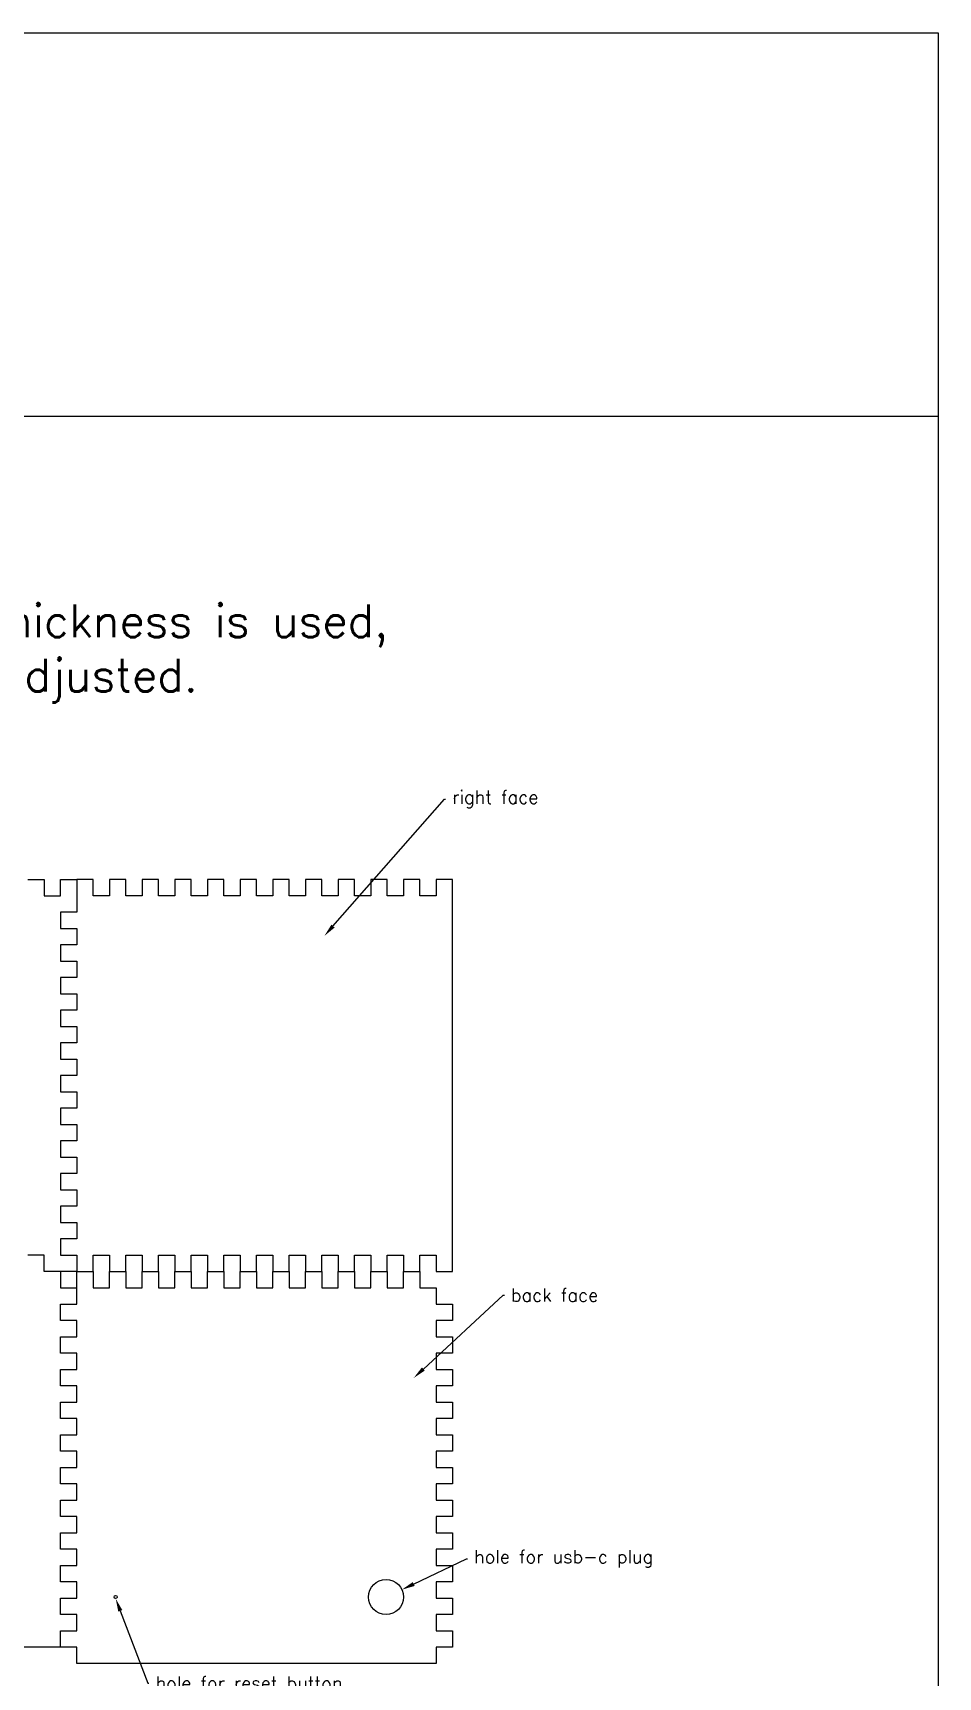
# Model space of a CAD drawing. Header units: metres. Extents: x 891 to 1465, y -355 to 475.
# Drawn here: x 1188 to 1465, y -28 to 475 of the extents above; entities that cross this region are included whole.
import ezdxf
from ezdxf import colors
from ezdxf.entities.mleader import LeaderData, LeaderLine
from ezdxf.math import Vec2, Vec3

# ---------------------------------------------------------------- set-up
doc = ezdxf.new("R2010")
doc.units = ezdxf.units.M
for name, color, linetype in [('_caption', 11, 'Continuous'), ('_inner contour', 1, 'Continuous'), ('_outter contour', 5, 'Continuous')]:
    doc.layers.add(name, color=color, linetype=linetype)
doc.styles.get("Standard").update_dxf_attribs({"font": 'simplex.shx'})

msp = doc.modelspace()

# ---------------------------------------------------------------- linework, layer by layer
at = {"layer": '_caption'}
msp.add_line((891.46, 357.96), (1465.46, 357.96), dxfattribs=at)
msp.add_lwpolyline([(891.46, 475.3), (1465.46, 475.3), (1465.46, -345.7), (891.46, -345.7)], close=True, dxfattribs=at)
at = {"layer": '_inner contour'}
for centre, radius in [((1296.36, -3.52), 5.35), ((1213.55, -3.52), 0.5)]:
    msp.add_circle(centre, radius, dxfattribs=at)
at = {"layer": '_outter contour', "flags": 128}
for points in [[(1186.7, 216.13), (1191.7, 216.13), (1191.7, 211.13), (1196.7, 211.13), (1196.7, 216.13), (1201.7, 216.13), (1201.7, 206.13), (1196.7, 206.13), (1196.7, 201.13), (1201.7, 201.13), (1201.7, 196.13), (1196.7, 196.13), (1196.7, 191.13), (1201.7, 191.13), (1201.7, 186.13), (1196.7, 186.13), (1196.7, 181.13), (1201.7, 181.13), (1201.7, 176.13), (1196.7, 176.13), (1196.7, 171.13), (1201.7, 171.13), (1201.7, 166.13), (1196.7, 166.13), (1196.7, 161.13), (1201.7, 161.13), (1201.7, 156.13), (1196.7, 156.13), (1196.7, 151.13), (1201.7, 151.13), (1201.7, 146.13), (1196.7, 146.13), (1196.7, 141.13), (1201.7, 141.13), (1201.7, 136.13), (1196.7, 136.13), (1196.7, 131.13), (1201.7, 131.13), (1201.7, 126.13), (1196.7, 126.13), (1196.7, 121.13), (1201.7, 121.13), (1201.7, 116.13), (1196.7, 116.13), (1196.7, 111.13), (1201.7, 111.13), (1201.7, 106.13), (1196.7, 106.13), (1196.7, 101.13), (1201.7, 101.13), (1201.7, 96.13), (1191.7, 96.13), (1191.7, 101.13), (1186.7, 101.13)], [(1316.7, 96.13), (1316.7, 216.13), (1311.7, 216.13), (1311.7, 211.13), (1306.7, 211.13), (1306.7, 216.13), (1301.7, 216.13), (1301.7, 211.13), (1296.7, 211.13), (1296.7, 216.13), (1291.7, 216.13), (1291.7, 211.13), (1286.7, 211.13), (1286.7, 216.13), (1281.7, 216.13), (1281.7, 211.13), (1276.7, 211.13), (1276.7, 216.13), (1271.7, 216.13), (1271.7, 211.13), (1266.7, 211.13), (1266.7, 216.13), (1261.7, 216.13), (1261.7, 211.13), (1256.7, 211.13), (1256.7, 216.13), (1251.7, 216.13), (1251.7, 211.13), (1246.7, 211.13), (1246.7, 216.13), (1241.7, 216.13), (1241.7, 211.13), (1236.7, 211.13), (1236.7, 216.13), (1231.7, 216.13), (1231.7, 211.13), (1226.7, 211.13), (1226.7, 216.13), (1221.7, 216.13), (1221.7, 211.13), (1216.7, 211.13), (1216.7, 216.13), (1211.7, 216.13), (1211.7, 211.13), (1206.7, 211.13), (1206.7, 216.13), (1201.7, 216.13)], [(1201.7, 96.13), (1206.7, 96.13), (1206.7, 101.13), (1211.7, 101.13), (1211.7, 96.13), (1216.7, 96.13), (1216.7, 101.13), (1221.7, 101.13), (1221.7, 96.13), (1226.7, 96.13), (1226.7, 101.13), (1231.7, 101.13), (1231.7, 96.13), (1236.7, 96.13), (1236.7, 101.13), (1241.7, 101.13), (1241.7, 96.13), (1246.7, 96.13), (1246.7, 101.13), (1251.7, 101.13), (1251.7, 96.13), (1256.7, 96.13), (1256.7, 101.13), (1261.7, 101.13), (1261.7, 96.13), (1266.7, 96.13), (1266.7, 101.13), (1271.7, 101.13), (1271.7, 96.13), (1276.7, 96.13), (1276.7, 101.13), (1281.7, 101.13), (1281.7, 96.13), (1286.7, 96.13), (1286.7, 101.13), (1291.7, 101.13), (1291.7, 96.13), (1296.7, 96.13), (1296.7, 101.13), (1301.7, 101.13), (1301.7, 96.13), (1306.7, 96.13), (1306.7, 101.13), (1311.7, 101.13), (1311.7, 96.13), (1316.7, 96.13)], [(1196.51, 96.13), (1196.7, 96.13), (1196.7, 91.13), (1201.7, 91.13)], [(1196.7, -18.87), (1086.7, -18.87)]]:
    msp.add_lwpolyline(points, dxfattribs=at)
msp.add_lwpolyline([(1201.7, -23.87), (1201.7, -18.87), (1196.7, -18.87), (1196.7, -13.87), (1201.7, -13.87), (1201.7, -8.87), (1196.7, -8.87), (1196.7, -3.87), (1201.7, -3.87), (1201.7, 1.13), (1196.7, 1.13), (1196.7, 6.13), (1201.7, 6.13), (1201.7, 11.13), (1196.7, 11.13), (1196.7, 16.13), (1201.7, 16.13), (1201.7, 21.13), (1196.7, 21.13), (1196.7, 26.13), (1201.7, 26.13), (1201.7, 31.13), (1196.7, 31.13), (1196.7, 36.13), (1201.7, 36.13), (1201.7, 41.13), (1196.7, 41.13), (1196.7, 46.13), (1201.7, 46.13), (1201.7, 51.13), (1196.7, 51.13), (1196.7, 56.13), (1201.7, 56.13), (1201.7, 61.13), (1196.7, 61.13), (1196.7, 66.13), (1201.7, 66.13), (1201.7, 71.13), (1196.7, 71.13), (1196.7, 76.13), (1201.7, 76.13), (1201.7, 81.13), (1196.7, 81.13), (1196.7, 86.13), (1201.7, 86.13), (1201.7, 91.13), (1201.7, 96.13), (1206.7, 96.13), (1206.7, 91.13), (1211.7, 91.13), (1211.7, 96.13), (1216.7, 96.13), (1216.7, 91.13), (1221.7, 91.13), (1221.7, 96.13), (1226.7, 96.13), (1226.7, 91.13), (1231.7, 91.13), (1231.7, 96.13), (1236.7, 96.13), (1236.7, 91.13), (1241.7, 91.13), (1241.7, 96.13), (1246.7, 96.13), (1246.7, 91.13), (1251.7, 91.13), (1251.7, 96.13), (1256.7, 96.13), (1256.7, 91.13), (1261.7, 91.13), (1261.7, 96.13), (1266.7, 96.13), (1266.7, 91.13), (1271.7, 91.13), (1271.7, 96.13), (1276.7, 96.13), (1276.7, 91.13), (1281.7, 91.13), (1281.7, 96.13), (1286.7, 96.13), (1286.7, 91.13), (1291.7, 91.13), (1291.7, 96.13), (1296.7, 96.13), (1296.7, 91.13), (1301.7, 91.13), (1301.7, 96.13), (1306.7, 96.13), (1306.7, 91.13), (1311.7, 91.13), (1311.7, 86.13), (1316.7, 86.13), (1316.7, 81.13), (1311.7, 81.13), (1311.7, 76.13), (1316.7, 76.13), (1316.7, 71.13), (1311.7, 71.13), (1311.7, 66.13), (1316.7, 66.13), (1316.7, 61.13), (1311.7, 61.13), (1311.7, 56.13), (1316.7, 56.13), (1316.7, 51.13), (1311.7, 51.13), (1311.7, 46.13), (1316.7, 46.13), (1316.7, 41.13), (1311.7, 41.13), (1311.7, 36.13), (1316.7, 36.13), (1316.7, 31.13), (1311.7, 31.13), (1311.7, 26.13), (1316.7, 26.13), (1316.7, 21.13), (1311.7, 21.13), (1311.7, 16.13), (1316.7, 16.13), (1316.7, 11.13), (1311.7, 11.13), (1311.7, 6.13), (1316.7, 6.13), (1316.7, 1.13), (1311.7, 1.13), (1311.7, -3.87), (1316.7, -3.87), (1316.7, -8.87), (1311.7, -8.87), (1311.7, -13.87), (1316.7, -13.87), (1316.7, -18.87), (1311.7, -18.87), (1311.7, -23.87)], close=True, dxfattribs=at)

# ---------------------------------------------------------------- texts
at = {"layer": '_caption', "insert": (1020.16, 316.97), "char_height": 10, "attachment_point": 1}
msp.add_mtext_dynamic_manual_height_columns('5 mm plywood\\PIf a different material thickness is used, \\Pthe box joint must be adjusted.', width=349.8265, gutter_width=1, heights=[0], dxfattribs=at)

# ---------------------------------------------------------------- leaders
at = {"layer": '_caption'}
ml = msp.add_multileader_mtext('Standard', dxfattribs=at)
ml.set_content('right face', color=256)
ml.set_leader_properties()
ml.build(insert=Vec2(0, 0))
ml.multileader.update_dxf_attribs({"text_right_attachment_type": 6, "dogleg_length": 0.36})
ctx = ml.context
ctx.base_point, ctx.plane_origin = Vec3(1314.62, 240.67), Vec3(1277.47, 198.85)
ctx.right_attachment = 6
notes = []
notes.append((ctx, [(0, (1, 1, 0), (1314.26, 240.67), (1, 0), 0.36, [(0, [(1277.47, 198.85)], 0, [])])]))
ctx.mtext.insert, ctx.mtext.flow_direction = Vec3(1316.62, 243.34), 5
ml = msp.add_multileader_mtext('Standard', dxfattribs=at)
ml.set_content('back face', color=256)
ml.set_leader_properties()
ml.build(insert=Vec2(0, 0))
ml.multileader.update_dxf_attribs({"text_right_attachment_type": 6, "dogleg_length": 0.36})
ctx = ml.context
ctx.base_point, ctx.plane_origin = Vec3(1332.6, 88.9), Vec3(1304.86, 63.56)
ctx.right_attachment = 6
notes.append((ctx, [(0, (1, 1, 0), (1332.24, 88.9), (1, 0), 0.36, [(0, [(1304.86, 63.56)], 0, [])])]))
ctx.mtext.insert, ctx.mtext.flow_direction = Vec3(1334.6, 90.9), 5
ml = msp.add_multileader_mtext('Standard', dxfattribs=at)
ml.set_content('hole for usb-c plug', color=256)
ml.set_leader_properties()
ml.build(insert=Vec2(0, 0))
ml.multileader.update_dxf_attribs({"text_right_attachment_type": 6, "dogleg_length": 0.36})
ctx = ml.context
ctx.base_point, ctx.plane_origin = Vec3(1321.33, 8.15), Vec3(1301.21, -1.27)
ctx.right_attachment = 6
notes.append((ctx, [(0, (1, 1, 0), (1320.97, 8.15), (1, 0), 0.36, [(0, [(1301.21, -1.27)], 0, [])])]))
ctx.mtext.insert, ctx.mtext.flow_direction = Vec3(1323.33, 10.82), 5
ml = msp.add_multileader_mtext('Standard', dxfattribs=at)
ml.set_content('hole for reset button', color=256)
ml.set_leader_properties()
ml.build(insert=Vec2(0, 0))
ml.multileader.update_dxf_attribs({"text_right_attachment_type": 6, "dogleg_length": 0.36})
ctx = ml.context
ctx.base_point, ctx.plane_origin = Vec3(1223.76, -29.85), Vec3(1213.55, -4.02)
ctx.right_attachment = 6
notes.append((ctx, [(0, (1, 1, 0), (1223.4, -29.85), (1, 0), 0.36, [(0, [(1213.55, -4.02)], 0, [])])]))
ctx.mtext.insert, ctx.mtext.flow_direction = Vec3(1225.76, -27.85), 5
for ctx, leaders in notes:
    for number, flags, end, landing, length, lines in leaders:
        leader = LeaderData()
        leader.index, (leader.has_last_leader_line, leader.has_dogleg_vector, leader.attachment_direction) = number, flags
        leader.last_leader_point, leader.dogleg_vector, leader.dogleg_length = Vec3(end), Vec3(landing), length
        for number, points, colour, breaks in lines:
            line = LeaderLine()
            line.index, line.vertices, line.color, line.breaks = number, Vec3.list(points), colors.encode_raw_color(colour), breaks
            leader.lines.append(line)
        ctx.leaders.append(leader)

doc.saveas('drawing.dxf')
